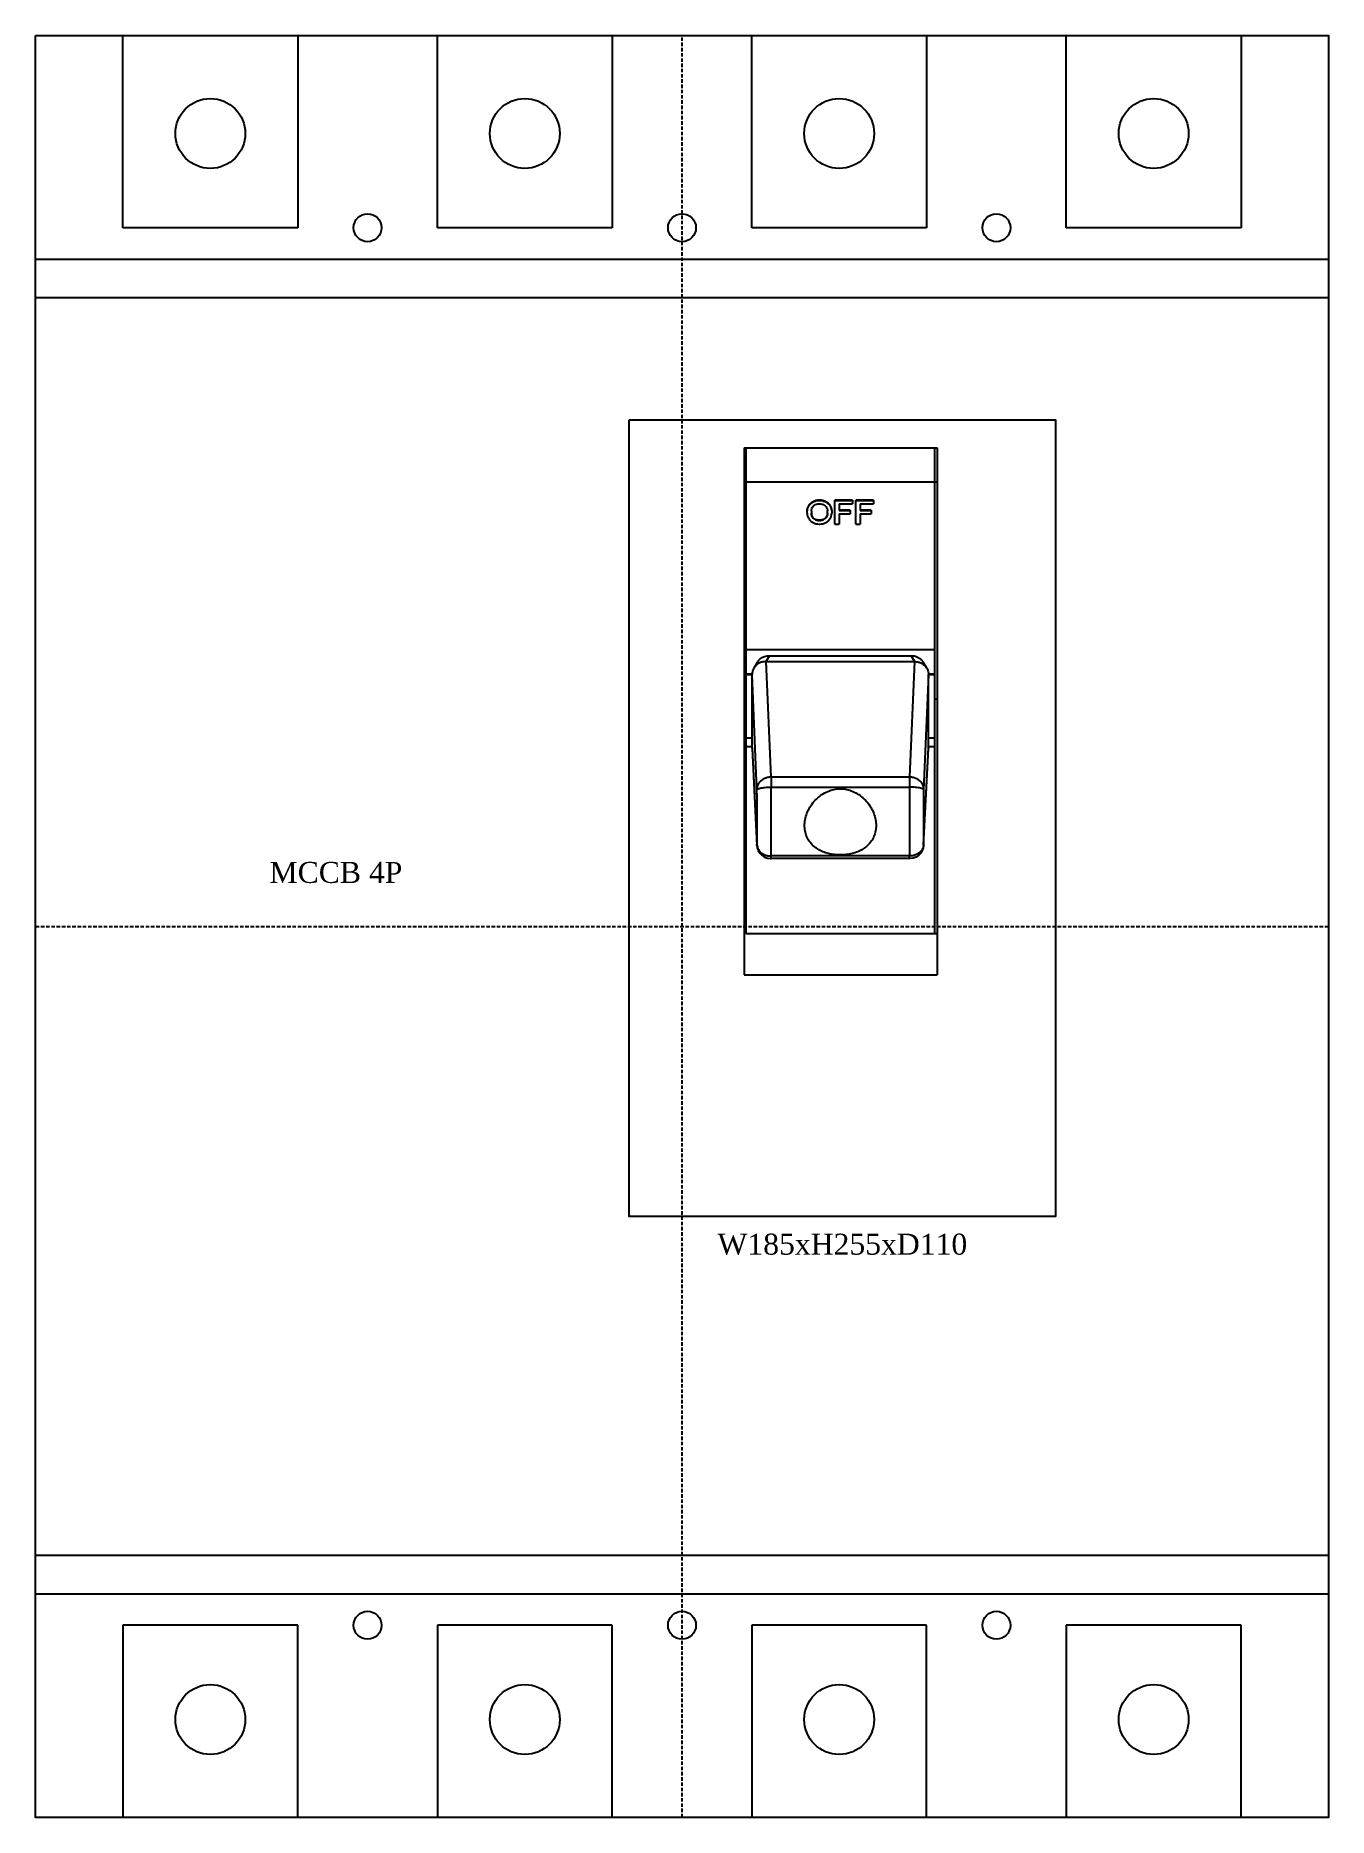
# Model space of a CAD drawing. Extents: x 0 to 185, y 0 to 255.
import ezdxf
from ezdxf.enums import TextEntityAlignment as Align

# ---------------------------------------------------------------- set-up
doc = ezdxf.new("R2010")
doc.units = 0
doc.linetypes.add('DASHED', pattern=[0.75, 0.5, -0.25])
doc.layers.add('--4N-THT. MCB-MCCB-ACB', color=124, linetype='CONTINUOUS')
doc.layers.add('--8N-THT. FIXING HOLE', color=4, linetype='CONTINUOUS')
doc.styles.add('VNI-TNR-DIM', font='times.ttf')

# ---------------------------------------------------------------- blocks, each defined once
blk = doc.blocks.new('06 - N - SC MCCB CVS400~630F~N 4 PHASE')
at = {"layer": '--4N-THT. MCB-MCCB-ACB'}
for p, q in [((-80, 100), (-80, 127.5)), ((-55, 127.5), (-55, 100)), ((-35, 100), (-35, 127.5)), ((-10, 127.5), (-10, 100)), ((10, 100), (10, 127.5)), ((35, 127.5), (35, 100)), ((55, 100), (55, 127.5)), ((80, 127.5), (80, 100)), ((-55, 100), (-80, 100)), ((-10, 100), (-35, 100)), ((35, 100), (10, 100)), ((80, 100), (55, 100)), ((-92.5, 95.5), (92.5, 95.5)), ((8.88, 68.49), (8.88, -6.93)), ((8.88, 68.49), (36.54, 68.49)), ((9.13, 68.49), (9.13, 36.05)), ((36.18, 36.05), (36.18, 68.49)), ((36.54, 68.49), (36.54, -6.93)), ((8.88, 63.62), (36.54, 63.62)), ((9.13, 63.62), (9.13, 55.93)), ((36.18, 55.93), (36.18, 63.62)), ((17.92, 59.14), (17.92, 59.5)), ((18.52, 59.5), (18.52, 59.14)), ((19.62, 61.01), (19.62, 60.97)), ((19.72, 61.01), (19.62, 61.01)), ((19.62, 60.97), (19.72, 60.97)), ((19.62, 60.48), (19.72, 60.48)), ((19.72, 60.97), (19.72, 61.01)), ((20.82, 59.14), (20.82, 59.5)), ((21.42, 59.5), (21.42, 59.14)), ((21.87, 57.6), (21.87, 61.01)), ((24.38, 61.01), (21.87, 61.01)), ((21.87, 60.97), (24.38, 60.97)), ((22.47, 60.48), (22.47, 59.53)), ((22.47, 60.48), (24.38, 60.48)), ((24.08, 59.59), (22.47, 59.59)), ((22.47, 59.53), (24.08, 59.53)), ((22.47, 59.05), (22.47, 57.6)), ((22.47, 59.05), (24.08, 59.05)), ((24.08, 59.59), (24.08, 59.05)), ((24.38, 61.01), (24.38, 60.48)), ((24.88, 57.6), (24.88, 61.01)), ((27.39, 61.01), (24.88, 61.01)), ((24.88, 60.97), (27.39, 60.97)), ((25.48, 60.48), (25.48, 59.54)), ((25.48, 60.48), (27.39, 60.48)), ((27.08, 59.59), (25.48, 59.59)), ((25.48, 59.54), (27.08, 59.54)), ((25.48, 59.05), (25.48, 57.6)), ((25.48, 59.05), (27.08, 59.05)), ((27.08, 59.59), (27.08, 59.05)), ((27.39, 61.01), (27.39, 60.48)), ((19.62, 58.14), (19.62, 58.1)), ((19.72, 58.14), (19.62, 58.14)), ((19.72, 58.1), (19.62, 58.1)), ((19.62, 57.6), (19.72, 57.6)), ((19.72, 58.1), (19.72, 58.14)), ((21.87, 57.6), (22.47, 57.6)), ((24.88, 57.6), (25.48, 57.6)), ((36.18, 39.6), (9.13, 39.6)), ((12.51, 38.76), (12.01, 37.91)), ((12.51, 38.76), (32.8, 38.76)), ((33.3, 37.91), (32.8, 38.76)), ((10.03, 36.12), (9.13, 36.12)), ((9.13, 36.05), (9.13, -1)), ((9.13, 36.05), (10.03, 36.05)), ((10.73, 19.58), (10.03, 36.05)), ((10.03, 25.56), (10.03, 36.05)), ((10.78, 37.81), (10.28, 36.97)), ((12.74, 21.43), (12.03, 37.91)), ((12.03, 37.91), (33.28, 37.91)), ((33.28, 37.91), (32.57, 21.43)), ((35.03, 36.97), (34.53, 37.81)), ((35.28, 36.05), (34.58, 19.58)), ((36.18, 36.12), (35.28, 36.12)), ((35.28, 25.56), (35.28, 36.05)), ((35.28, 36.05), (36.18, 36.05)), ((36.18, -1), (36.18, 36.05)), ((9.13, 32.59), (8.88, 32.59)), ((36.18, 32.59), (36.54, 32.59)), ((10.03, 26.96), (9.13, 26.96)), ((10.03, 25.71), (9.13, 25.71)), ((10.03, 25.56), (10.73, 11.7)), ((10.03, 25.47), (10.03, 25.54)), ((34.58, 11.7), (35.28, 25.56)), ((36.18, 26.96), (35.28, 26.96)), ((36.18, 25.71), (35.28, 25.71)), ((35.28, 25.54), (35.28, 25.47)), ((10.03, 25.47), (10.73, 11.61)), ((34.57, 11.61), (35.28, 25.47)), ((12.74, 21.43), (12.74, 19.94)), ((12.74, 21.43), (32.57, 21.43)), ((32.57, 21.43), (32.57, 19.94)), ((12.74, 19.94), (32.57, 19.94)), ((10.73, 11.62), (10.73, 11.7)), ((10.73, 11.61), (10.73, 11.62)), ((10.73, 11.62), (10.78, 11.26)), ((10.78, 11.26), (10.92, 10.86)), ((10.92, 10.86), (11.14, 10.5)), ((11.14, 10.5), (11.44, 10.19)), ((34.17, 10.5), (33.87, 10.19)), ((34.39, 10.86), (34.17, 10.5)), ((34.53, 11.26), (34.39, 10.86)), ((34.57, 11.62), (34.53, 11.26)), ((34.58, 11.7), (34.57, 11.62)), ((11.44, 10.19), (11.8, 9.94)), ((11.8, 9.94), (12.22, 9.78)), ((12.22, 9.78), (12.67, 9.71)), ((12.67, 9.71), (12.74, 9.71)), ((32.57, 10.09), (12.74, 10.09)), ((12.74, 9.71), (12.74, 10.09)), ((32.57, 9.71), (12.74, 9.71)), ((32.57, 9.71), (32.57, 10.09)), ((32.63, 9.71), (32.57, 9.71)), ((33.09, 9.78), (32.63, 9.71)), ((33.51, 9.94), (33.09, 9.78)), ((33.87, 10.19), (33.51, 9.94)), ((9.13, -1), (36.54, -1)), ((8.88, -6.93), (36.54, -6.93)), ((-92.5, -95.5), (92.5, -95.5)), ((-55, -100), (-80, -100)), ((-80, -100), (-80, -127.5)), ((-55, -127.5), (-55, -100)), ((-10, -100), (-35, -100)), ((-35, -100), (-35, -127.5)), ((-10, -127.5), (-10, -100)), ((35, -100), (10, -100)), ((10, -100), (10, -127.5)), ((35, -127.5), (35, -100)), ((80, -100), (55, -100)), ((55, -100), (55, -127.5)), ((80, -127.5), (80, -100))]:
    blk.add_line(p, q, dxfattribs=at)
at = {"layer": '--4N-THT. MCB-MCCB-ACB', "color": 6, "linetype": 'DASHED'}
for p, q in [((0, -127.5), (0, 127.5)), ((-92.5, 0), (92.5, 0))]:
    blk.add_line(p, q, dxfattribs=at)
at = {"layer": '--4N-THT. MCB-MCCB-ACB'}
blk.add_lwpolyline([(-92.5, 127.5), (92.5, 127.5), (92.5, -127.5), (-92.5, -127.5)], close=True, dxfattribs=at)
at = {"layer": '--4N-THT. MCB-MCCB-ACB', "color": 1}
blk.add_lwpolyline([(-92.5, 90), (92.5, 90), (92.5, -90), (-92.5, -90)], close=True, dxfattribs=at)
at = {"layer": '--4N-THT. MCB-MCCB-ACB', "color": 2}
blk.add_lwpolyline([(-7.55, 72.5), (53.45, 72.5), (53.45, -41.5), (-7.55, -41.5)], close=True, dxfattribs=at)
at = {"layer": '--4N-THT. MCB-MCCB-ACB'}
for centre in [(-67.5, 113.5), (-22.5, 113.5), (22.5, 113.5), (67.5, 113.5), (-67.5, -113.5), (-22.5, -113.5), (22.5, -113.5), (67.5, -113.5)]:
    blk.add_circle(centre, 5, dxfattribs=at)
for points, knots in [([(19.62, 61.01), (19.47, 61.01), (19.17, 60.97), (18.76, 60.82), (18.41, 60.58), (18.13, 60.27), (17.96, 59.9), (17.92, 59.63), (17.92, 59.5)], [0, 0, 0, 0, 0.446716, 0.883375, 1.307121, 1.718134, 2.12046, 2.520937, 2.520937, 2.520937, 2.520937]), ([(17.92, 59.5), (17.92, 59.61), (17.96, 59.86), (18.13, 60.22), (18.4, 60.54), (18.76, 60.78), (19.17, 60.94), (19.47, 60.97), (19.62, 60.97)], [0, 0, 0, 0, 0.350124, 0.755393, 1.1706, 1.597752, 2.035765, 2.480976, 2.480976, 2.480976, 2.480976]), ([(17.92, 59.09), (17.92, 58.97), (17.96, 58.72), (18.13, 58.36), (18.4, 58.04), (18.76, 57.79), (19.17, 57.63), (19.47, 57.6), (19.62, 57.6)], [0, 0, 0, 0, 0.353037, 0.760539, 1.177169, 1.604709, 2.04326, 2.490601, 2.490601, 2.490601, 2.490601]), ([(18.52, 59.5), (18.52, 59.6), (18.55, 59.81), (18.72, 60.09), (18.96, 60.31), (19.27, 60.45), (19.5, 60.48), (19.62, 60.48)], [0, 0, 0, 0, 0.31061, 0.624692, 0.948565, 1.284566, 1.630912, 1.630912, 1.630912, 1.630912]), ([(19.62, 58.14), (19.5, 58.14), (19.27, 58.18), (18.96, 58.32), (18.72, 58.54), (18.56, 58.81), (18.52, 59), (18.52, 59.09)], [0, 0, 0, 0, 0.346235, 0.683435, 1.009925, 1.327095, 1.590452, 1.590452, 1.590452, 1.590452]), ([(18.52, 59.09), (18.52, 58.98), (18.55, 58.77), (18.72, 58.49), (18.96, 58.27), (19.27, 58.13), (19.5, 58.1), (19.62, 58.1)], [0, 0, 0, 0, 0.310853, 0.627021, 0.953378, 1.290576, 1.635706, 1.635706, 1.635706, 1.635706]), ([(21.42, 59.5), (21.42, 59.63), (21.38, 59.9), (21.21, 60.27), (20.93, 60.58), (20.58, 60.82), (20.16, 60.97), (19.87, 61.01), (19.72, 61.01)], [0, 0, 0, 0, 0.400121, 0.802337, 1.213477, 1.63707, 2.073856, 2.520967, 2.520967, 2.520967, 2.520967]), ([(19.72, 60.97), (19.87, 60.97), (20.16, 60.94), (20.58, 60.78), (20.93, 60.54), (21.21, 60.22), (21.38, 59.86), (21.42, 59.61), (21.42, 59.5)], [0, 0, 0, 0, 0.445178, 0.883173, 1.310319, 1.725533, 2.130822, 2.480975, 2.480975, 2.480975, 2.480975]), ([(19.72, 60.48), (19.83, 60.48), (20.06, 60.45), (20.37, 60.31), (20.62, 60.09), (20.78, 59.81), (20.82, 59.6), (20.82, 59.5)], [0, 0, 0, 0, 0.346068, 0.682001, 1.005866, 1.319942, 1.630907, 1.630907, 1.630907, 1.630907]), ([(19.72, 57.6), (19.87, 57.6), (20.16, 57.63), (20.58, 57.79), (20.93, 58.04), (21.21, 58.36), (21.38, 58.73), (21.42, 59), (21.42, 59.14)], [0, 0, 0, 0, 0.446919, 0.88534, 1.313069, 1.72953, 2.137161, 2.540788, 2.540788, 2.540788, 2.540788]), ([(20.82, 59.14), (20.82, 59.03), (20.78, 58.82), (20.62, 58.54), (20.37, 58.32), (20.06, 58.18), (19.83, 58.14), (19.72, 58.14)], [0, 0, 0, 0, 0.312719, 0.629888, 0.956386, 1.293657, 1.640197, 1.640197, 1.640197, 1.640197]), ([(19.72, 58.1), (19.83, 58.1), (20.06, 58.13), (20.37, 58.27), (20.62, 58.49), (20.78, 58.77), (20.82, 58.98), (20.82, 59.09)], [0, 0, 0, 0, 0.345172, 0.68239, 1.008745, 1.324892, 1.635709, 1.635709, 1.635709, 1.635709]), ([(10.78, 37.81), (10.83, 37.9), (10.96, 38.08), (11.2, 38.32), (11.49, 38.51), (11.82, 38.65), (12.16, 38.74), (12.39, 38.76), (12.51, 38.76)], [0, 0, 0, 0, 0.330157, 0.661096, 1.004933, 1.360456, 1.721229, 2.061132, 2.061132, 2.061132, 2.061132]), ([(32.8, 38.76), (32.94, 38.76), (33.21, 38.73), (33.61, 38.61), (33.96, 38.43), (34.27, 38.17), (34.45, 37.95), (34.52, 37.83), (34.53, 37.81)], [0, 0, 0, 0, 0.406728, 0.818542, 1.223363, 1.613758, 2.003175, 2.059842, 2.059842, 2.059842, 2.059842]), ([(10.28, 36.97), (10.26, 36.94), (10.18, 36.79), (10.06, 36.49), (10.03, 36.21), (10.03, 36.07)], [0, 0, 0, 0, 0.1062074, 0.5282006, 0.9489796, 0.9489796, 0.9489796, 0.9489796]), ([(10.03, 36.07), (10.03, 36.06), (10.03, 36.06), (10.03, 36.05), (10.03, 36.05)], [0, 0, 0, 0, 0.00949797, 0.01418543, 0.01418543, 0.01418543, 0.01418543]), ([(12.01, 37.91), (11.86, 37.91), (11.56, 37.89), (11.14, 37.75), (10.77, 37.53), (10.48, 37.27), (10.33, 37.06), (10.28, 36.97)], [0, 0, 0, 0, 0.441334, 0.879796, 1.309582, 1.738218, 2.053341, 2.053341, 2.053341, 2.053341]), ([(12.01, 37.91), (12.01, 37.91), (12.01, 37.91), (12.02, 37.91), (12.03, 37.91), (12.03, 37.91)], [0, 0, 0, 0, 0.0085087, 0.01700144, 0.02548278, 0.02548278, 0.02548278, 0.02548278]), ([(33.3, 37.91), (33.3, 37.91), (33.29, 37.91), (33.29, 37.91), (33.28, 37.91), (33.28, 37.91)], [0, 0, 0, 0, 0.0085087, 0.01700144, 0.02548278, 0.02548278, 0.02548278, 0.02548278]), ([(33.3, 37.91), (33.45, 37.91), (33.75, 37.89), (34.16, 37.75), (34.54, 37.53), (34.83, 37.27), (34.98, 37.06), (35.03, 36.97)], [0, 0, 0, 0, 0.441334, 0.879797, 1.309582, 1.738218, 2.053357, 2.053357, 2.053357, 2.053357]), ([(35.03, 36.97), (35.05, 36.94), (35.13, 36.79), (35.25, 36.49), (35.28, 36.21), (35.28, 36.07)], [0, 0, 0, 0, 0.1061919, 0.5281852, 0.9489643, 0.9489643, 0.9489643, 0.9489643]), ([(35.28, 36.07), (35.28, 36.06), (35.28, 36.06), (35.28, 36.05), (35.28, 36.05)], [0, 0, 0, 0, 0.00949797, 0.01418543, 0.01418543, 0.01418543, 0.01418543]), ([(10.03, 25.54), (10.03, 25.55), (10.03, 25.55), (10.03, 25.56), (10.03, 25.56)], [0, 0, 0, 0, 0.00923896, 0.01389412, 0.01389412, 0.01389412, 0.01389412]), ([(35.28, 25.54), (35.28, 25.55), (35.28, 25.55), (35.28, 25.56), (35.28, 25.56)], [0, 0, 0, 0, 0.00923896, 0.01389412, 0.01389412, 0.01389412, 0.01389412]), ([(10.73, 19.58), (10.73, 19.74), (10.78, 20.07), (10.98, 20.51), (11.31, 20.9), (11.73, 21.19), (12.21, 21.38), (12.56, 21.42), (12.74, 21.43)], [0, 0, 0, 0, 0.47882, 0.964571, 1.46116, 1.969449, 2.487212, 3.009858, 3.009858, 3.009858, 3.009858]), ([(32.57, 21.43), (32.75, 21.42), (33.09, 21.38), (33.58, 21.19), (34, 20.9), (34.32, 20.51), (34.53, 20.07), (34.58, 19.74), (34.58, 19.58)], [0, 0, 0, 0, 0.522646, 1.04041, 1.548699, 2.045288, 2.531039, 3.009859, 3.009859, 3.009859, 3.009859]), ([(10.73, 19.58), (10.73, 19.61), (10.81, 19.68), (10.96, 19.74), (11.2, 19.81), (11.52, 19.86), (11.89, 19.91), (12.3, 19.93), (12.59, 19.94), (12.74, 19.94)], [0, 0, 0, 0, 0.095001, 0.263722, 0.513102, 0.834992, 1.215415, 1.636543, 2.077988, 2.077988, 2.077988, 2.077988]), ([(10.73, 11.7), (10.74, 11.91), (10.74, 12.36), (10.75, 13.08), (10.75, 13.88), (10.75, 14.74), (10.75, 15.66), (10.75, 16.62), (10.75, 17.6), (10.74, 18.59), (10.73, 19.25), (10.73, 19.58)], [0, 0, 0, 0, 0.632654, 1.355699, 2.157933, 3.026941, 3.949387, 4.911106, 5.89736, 6.892973, 7.882449, 7.882449, 7.882449, 7.882449]), ([(12.74, 10.09), (12.74, 10.35), (12.74, 10.92), (12.75, 11.82), (12.76, 12.81), (12.76, 13.9), (12.76, 15.04), (12.75, 16.24), (12.75, 17.47), (12.74, 18.7), (12.74, 19.53), (12.74, 19.94)], [0, 0, 0, 0, 0.790699, 1.694418, 2.697197, 3.783571, 4.936804, 6.139106, 7.371952, 8.616323, 9.852989, 9.852989, 9.852989, 9.852989]), ([(17.54, 14.44), (17.54, 14.73), (17.6, 15.32), (17.86, 16.21), (18.28, 17.08), (18.87, 17.89), (19.59, 18.6), (20.41, 19.15), (21.29, 19.53), (22.2, 19.71), (23.11, 19.71), (24.02, 19.53), (24.9, 19.15), (25.72, 18.6), (26.44, 17.9), (27.03, 17.09), (27.45, 16.21), (27.71, 15.32), (27.77, 14.73), (27.77, 14.44)], [0, 0, 0, 0, 0.852075, 1.782464, 2.754293, 3.756692, 4.766918, 5.761358, 6.707886, 7.622183, 8.517394, 9.43161, 10.377971, 11.372279, 12.382834, 13.38503, 14.357155, 15.288635, 16.142712, 16.142712, 16.142712, 16.142712]), ([(32.57, 19.94), (32.57, 19.53), (32.56, 18.7), (32.56, 17.47), (32.55, 16.24), (32.55, 15.04), (32.55, 13.9), (32.55, 12.81), (32.56, 11.82), (32.56, 10.92), (32.57, 10.35), (32.57, 10.09)], [0, 0, 0, 0, 1.236665, 2.481037, 3.713883, 4.916185, 6.069417, 7.155792, 8.158571, 9.062289, 9.852989, 9.852989, 9.852989, 9.852989]), ([(34.58, 19.58), (34.57, 19.61), (34.5, 19.68), (34.35, 19.74), (34.11, 19.81), (33.79, 19.86), (33.42, 19.91), (33.01, 19.93), (32.72, 19.94), (32.57, 19.94)], [0, 0, 0, 0, 0.094976, 0.263631, 0.512888, 0.834639, 1.21488, 1.635977, 2.077994, 2.077994, 2.077994, 2.077994]), ([(34.58, 19.58), (34.57, 19.25), (34.57, 18.59), (34.56, 17.6), (34.56, 16.62), (34.56, 15.66), (34.56, 14.74), (34.56, 13.88), (34.56, 13.08), (34.57, 12.36), (34.57, 11.91), (34.58, 11.7)], [0, 0, 0, 0, 0.989476, 1.985089, 2.971343, 3.933062, 4.855508, 5.724516, 6.52675, 7.249795, 7.882449, 7.882449, 7.882449, 7.882449]), ([(27.77, 14.44), (27.77, 14.18), (27.72, 13.66), (27.5, 12.9), (27.11, 12.19), (26.58, 11.58), (25.92, 11.07), (25.16, 10.68), (24.35, 10.42), (23.51, 10.27), (22.66, 10.22), (21.81, 10.27), (20.96, 10.42), (20.15, 10.68), (19.39, 11.07), (18.73, 11.57), (18.2, 12.19), (17.81, 12.9), (17.59, 13.66), (17.54, 14.18), (17.54, 14.44)], [0, 0, 0, 0, 0.775855, 1.569047, 2.36181, 3.167686, 3.993877, 4.846435, 5.700905, 6.554978, 7.403196, 8.251378, 9.105453, 9.959864, 10.812551, 11.639126, 12.444704, 13.23779, 14.031849, 14.809577, 14.809577, 14.809577, 14.809577]), ([(10.74, 11.62), (10.74, 11.52), (10.78, 11.31), (10.93, 10.99), (11.17, 10.68), (11.49, 10.43), (11.87, 10.24), (12.29, 10.12), (12.59, 10.09), (12.74, 10.09)], [0, 0, 0, 0, 0.27844, 0.650204, 1.037943, 1.444235, 1.867952, 2.304898, 2.748761, 2.748761, 2.748761, 2.748761]), ([(34.57, 11.62), (34.56, 11.52), (34.52, 11.31), (34.38, 10.99), (34.14, 10.68), (33.82, 10.43), (33.44, 10.24), (33.01, 10.12), (32.72, 10.09), (32.57, 10.09)], [0, 0, 0, 0, 0.278427, 0.650192, 1.037932, 1.444223, 1.867941, 2.304887, 2.748751, 2.748751, 2.748751, 2.748751])]:
    blk.add_open_spline(points, degree=3, knots=knots, dxfattribs=at)
for points in [[(17.92, 59.14), (17.92, 59.12), (17.92, 59.1), (17.92, 59.09)], [(18.52, 59.09), (18.52, 59.1), (18.52, 59.12), (18.52, 59.14)], [(10.73, 11.7), (10.73, 11.67), (10.73, 11.64), (10.74, 11.62)], [(34.58, 11.7), (34.58, 11.67), (34.57, 11.64), (34.57, 11.62)]]:
    blk.add_open_spline(points, degree=3, dxfattribs=at)
at = {"layer": '--8N-THT. FIXING HOLE'}
for centre in [(-45, 100), (0, 100), (45, 100), (-45, -100), (0, -100), (45, -100)]:
    blk.add_circle(centre, 2, dxfattribs=at)
at = {"layer": '--4N-THT. MCB-MCCB-ACB', "color": 3, "style": 'VNI-TNR-DIM'}
blk.add_text('MCCB 4P', height=3, dxfattribs=at).set_placement((-59.03, 6.24))
at = {"layer": '--4N-THT. MCB-MCCB-ACB', "color": 3, "insert": (22.95, -45.5), "char_height": 3, "attachment_point": 5, "style": 'VNI-TNR-DIM'}
blk.add_mtext_dynamic_manual_height_columns('W185xH255xD110', width=16.0524, gutter_width=15, heights=[0], dxfattribs=at)
at = {"layer": '--4N-THT. MCB-MCCB-ACB', "color": 3, "style": 'VNI-TNR-DIM'}
for tag, p in [('320~600A', (-50.65, 2.63)), ('CVS400~630F~630N', (-50.65, -2.27)), ('36~50KA', (-50.47, -7.14))]:
    blk.add_attdef(tag, text='', height=3, dxfattribs=at).set_placement(p, align=Align.MIDDLE_CENTER)

msp = doc.modelspace()

# ---------------------------------------------------------------- block references
msp.add_blockref('06 - N - SC MCCB CVS400~630F~N 4 PHASE', (92.5, 127.5))

doc.saveas('drawing.dxf')
